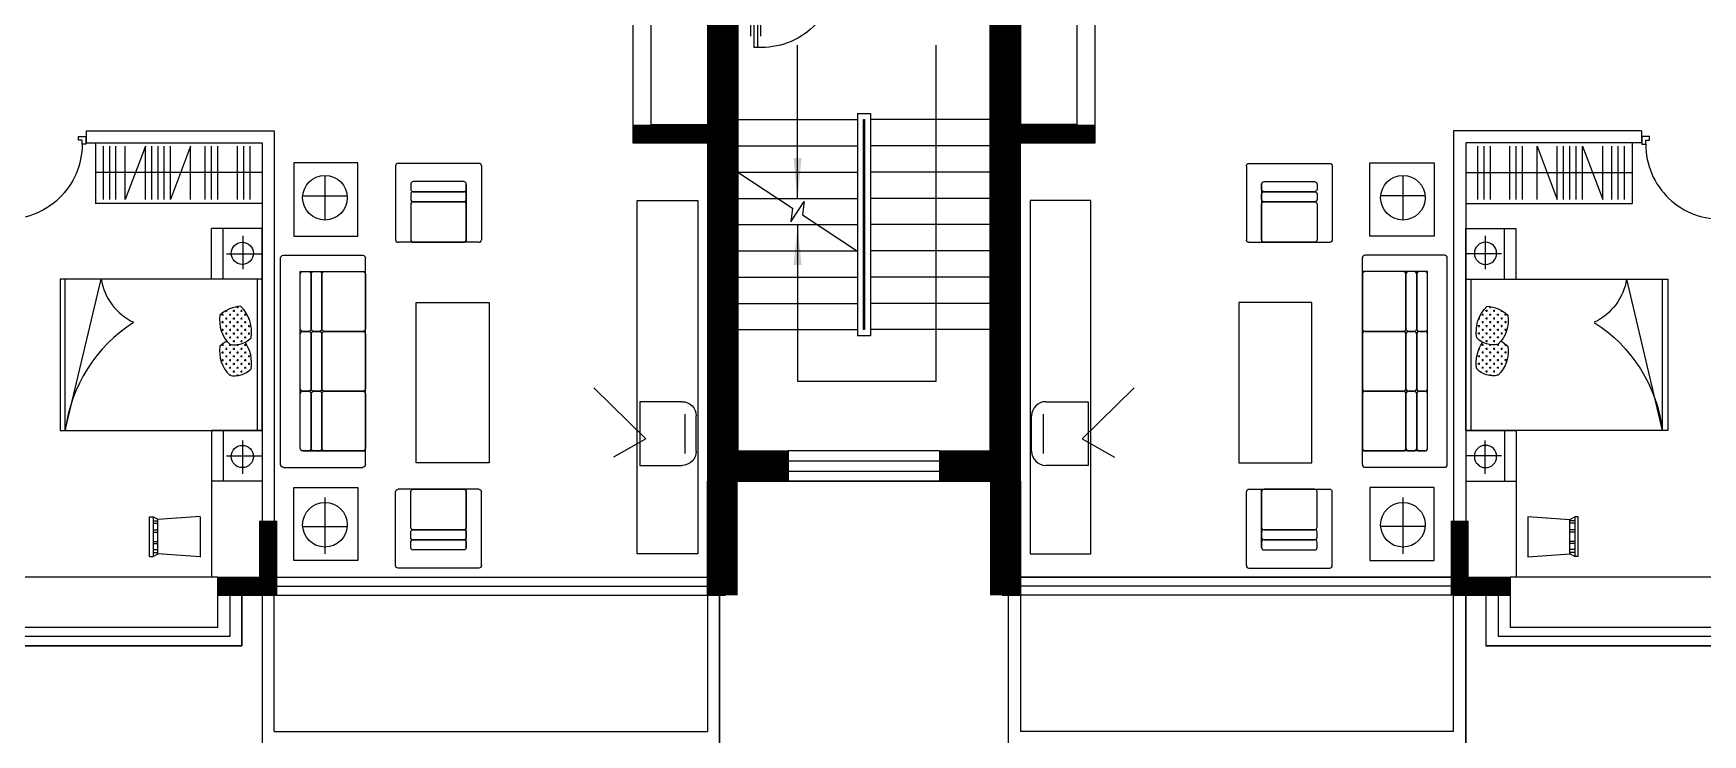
# Model space of a CAD drawing. Header units: millimetres. Extents: x 1245 to 40503, y 543 to 27982.
# Drawn here: x 10520 to 27050, y 10443 to 17386 of the extents above; entities that cross this region are included whole.
import ezdxf
from ezdxf.enums import TextEntityAlignment as Align

# ---------------------------------------------------------------- set-up
doc = ezdxf.new("R2010")
doc.units = ezdxf.units.MM
for name, color, linetype in [('J', 7, 'Continuous'), ('OA_FURNITURE', 7, 'Continuous'), ('PUB_DIM', 3, 'Continuous'), ('STAIR', 2, 'Continuous'), ('W', 2, 'Continuous'), ('WALL', 4, 'Continuous'), ('WINDOW', 5, 'Continuous'), ('WINDOW_TEXT', 7, 'Continuous'), ('ZHU', 1, 'Continuous'), ('轮廓线', 240, 'Continuous')]:
    doc.layers.add(name, color=color, linetype=linetype)
doc.styles.add('DIM_FONT', font='SIMPLEX.shx', dxfattribs={"width": 0.8})
doc.styles.add('SIMPLEX', font='SIMPLEX.SHX')
doc.styles.get("Standard").update_dxf_attribs({"font": 'arial.ttf'})

# ---------------------------------------------------------------- blocks, each defined once
blk = doc.blocks.new('M_C34BMF')
at = {"layer": 'OA_FURNITURE'}
for p, q in [((-1058, -186), (-1058, 600)), ((-1031, 627), (1015, 627)), ((-896, 8), (-896, 627)), ((881, -19), (881, 627)), ((1042, -186), (1042, 600)), ((-869, -19), (881, -19)), ((-1031, -213), (1015, -213))]:
    blk.add_line(p, q, dxfattribs=at)
for points in [[(-869, 196), (-331, 196, 0.414214), (-304, 223), (-304, 600, 0.414214), (-331, 627), (-869, 627, 0.414214), (-896, 600), (-896, 223, 0.414214)], [(-277, 196), (261, 196, 0.414214), (288, 223), (288, 600, 0.414214), (261, 627), (-277, 627, 0.414214), (-304, 600), (-304, 223, 0.414214)], [(315, 196), (854, 196, 0.414214), (881, 223), (881, 600, 0.414214), (854, 627), (315, 627, 0.414214), (288, 600), (288, 223, 0.414214)], [(-869, 89), (-331, 89, 0.414214), (-304, 115), (-304, 169, 0.414214), (-331, 196), (-869, 196, 0.414214), (-896, 169), (-896, 115, 0.414214)], [(-277, 89), (261, 89, 0.414214), (288, 115), (288, 169, 0.414214), (261, 196), (-277, 196, 0.414214), (-304, 169), (-304, 115, 0.414214)], [(315, 89), (854, 89, 0.414214), (881, 115), (881, 169, 0.414214), (854, 196), (315, 196, 0.414214), (288, 169), (288, 115, 0.414214)], [(-869, -19), (-331, -19, 0.414214), (-304, 8), (-304, 62, 0.414214), (-331, 89), (-869, 89, 0.414214), (-896, 62), (-896, 8, 0.414214)], [(-277, -19), (261, -19, 0.414214), (288, 8), (288, 62, 0.414214), (261, 89), (-277, 89, 0.414214), (-304, 62), (-304, 8, 0.414214)], [(315, -19), (854, -19, 0.414214), (881, 8), (881, 62, 0.414214), (854, 89), (315, 89, 0.414214), (288, 62), (288, 8, 0.414214)]]:
    blk.add_lwpolyline(points, format="xyb", close=True, dxfattribs=at)
for centre, start, end in [((-1031, 600), 90, 180), ((1015, 600), 0, 90), ((-869, 8), 180, 270), ((854, 8), 270, 0), ((-1031, -186), 180, 270), ((1015, -186), 270, 0)]:
    blk.add_arc(centre, 26.9, start, end, dxfattribs=at)
at = {"style": 'DIM_FONT', "width": 0.8, "flags": 9}
for tag in ['XSIZE', 'YSIZE']:
    blk.add_attdef(tag, (0, 0), '', height=0.5, dxfattribs=at)
blk = doc.blocks.new('M_C31NFU')
at = {"layer": 'OA_FURNITURE'}
for p, q in [((-433, 755), (-433, 25)), ((392, 780), (-408, 780)), ((417, 755), (417, 25)), ((242, 600), (-258, 600)), ((267, 575), (267, 0)), ((392, 0), (-408, 0))]:
    blk.add_line(p, q, dxfattribs=at)
for points in [[(242, 600), (-258, 600, 0.414214), (-283, 575), (-283, 525, 0.414214), (-258, 500), (242, 500, 0.414214), (267, 525), (267, 575, 0.414214)], [(242, 500), (-258, 500, 0.414214), (-283, 475), (-283, 425, 0.414214), (-258, 400), (242, 400, 0.414214), (267, 425), (267, 475, 0.414214)], [(242, 400), (-258, 400, 0.414214), (-283, 375), (-283, 25, 0.414214), (-258, 0), (242, 0, 0.414214), (267, 25), (267, 375, 0.414214)]]:
    blk.add_lwpolyline(points, format="xyb", close=True, dxfattribs=at)
for centre, start, end in [((-408, 755), 90, 180), ((392, 755), 0, 90), ((242, 575), 0, 90), ((-408, 25), 180, 270), ((392, 25), 270, 0)]:
    blk.add_arc(centre, 25, start, end, dxfattribs=at)
at = {"style": 'DIM_FONT', "width": 0.8, "flags": 9}
for tag in ['XSIZE', 'YSIZE']:
    blk.add_attdef(tag, (0, 0), '', height=0.5, dxfattribs=at)
blk = doc.blocks.new('M_C4')
for p, q in [((100, 250), (350, 250)), ((0, -150), (0, 150)), ((363, 169), (84, 169)), ((450, 150), (450, -150)), ((187, -107), (57, -336)), ((187, -107), (547, -475)), ((450, -150), (0, -150))]:
    blk.add_line(p, q)
for centre, start, end in [((100, 150), 90, 180), ((350, 150), 0, 90)]:
    blk.add_arc(centre, 100, start, end)
at = {"flags": 9}
for tag in ['XSIZE', 'YSIZE']:
    blk.add_attdef(tag, (0, 0), '', height=0.5, dxfattribs=at)
at = {"width": 0.8, "flags": 9}
for tag in ['YSIZE', 'XSIZE', 'XSIZE', 'YSIZE']:
    blk.add_attdef(tag, (225, -150), '', height=0.5, dxfattribs=at)
blk = doc.blocks.new('*X11')
at = {"color": 0}
for p, q in [((284933, 2325), (284944, 2325)), ((284934, 2316), (284934, 2326)), ((285000, 2325), (285019, 2325)), ((285009, 2316), (285009, 2334)), ((285075, 2325), (285094, 2325)), ((285084, 2316), (285084, 2334)), ((285234, 2316), (285234, 2323)), ((285240, 2325), (285244, 2325)), ((285300, 2325), (285319, 2325)), ((285309, 2316), (285309, 2334)), ((285375, 2325), (285394, 2325)), ((285384, 2316), (285384, 2334)), ((285450, 2325), (285452, 2325)), ((285459, 2316), (285459, 2316)), ((284817, 2212), (284831, 2212)), ((284822, 2203), (284822, 2222)), ((284850, 2250), (284869, 2250)), ((284850, 2175), (284869, 2175)), ((284859, 2241), (284859, 2259)), ((284859, 2166), (284859, 2184)), ((284888, 2288), (284906, 2288)), ((284888, 2212), (284906, 2212)), ((284897, 2278), (284897, 2297)), ((284897, 2203), (284897, 2222)), ((284925, 2250), (284944, 2250)), ((284925, 2175), (284944, 2175)), ((284934, 2241), (284934, 2259)), ((284934, 2166), (284934, 2184)), ((284962, 2288), (284981, 2288)), ((284962, 2212), (284981, 2212)), ((284972, 2278), (284972, 2297)), ((284972, 2203), (284972, 2222)), ((285000, 2250), (285019, 2250)), ((285000, 2175), (285019, 2175)), ((285009, 2241), (285009, 2259)), ((285009, 2166), (285009, 2184)), ((285038, 2288), (285056, 2288)), ((285038, 2212), (285056, 2212)), ((285047, 2278), (285047, 2297)), ((285047, 2203), (285047, 2222)), ((285075, 2250), (285094, 2250)), ((285075, 2175), (285094, 2175)), ((285084, 2241), (285084, 2259)), ((285084, 2166), (285084, 2184)), ((285112, 2288), (285131, 2288)), ((285112, 2212), (285131, 2212)), ((285122, 2278), (285122, 2297)), ((285122, 2203), (285122, 2222)), ((285150, 2250), (285169, 2250)), ((285150, 2175), (285169, 2175)), ((285159, 2241), (285159, 2259)), ((285159, 2166), (285159, 2184)), ((285188, 2288), (285206, 2288)), ((285188, 2212), (285206, 2212)), ((285197, 2278), (285197, 2297)), ((285197, 2203), (285197, 2222)), ((285225, 2250), (285244, 2250)), ((285225, 2175), (285244, 2175)), ((285234, 2241), (285234, 2259)), ((285234, 2166), (285234, 2184)), ((285262, 2288), (285281, 2288)), ((285262, 2212), (285281, 2212)), ((285272, 2278), (285272, 2297)), ((285272, 2203), (285272, 2222)), ((285300, 2250), (285319, 2250)), ((285300, 2175), (285319, 2175)), ((285309, 2241), (285309, 2259)), ((285309, 2166), (285309, 2184)), ((285338, 2288), (285356, 2288)), ((285338, 2212), (285356, 2212)), ((285347, 2278), (285347, 2297)), ((285347, 2203), (285347, 2222)), ((285375, 2250), (285394, 2250)), ((285375, 2175), (285394, 2175)), ((285384, 2241), (285384, 2259)), ((285384, 2166), (285384, 2184)), ((285412, 2288), (285431, 2288)), ((285412, 2212), (285431, 2212)), ((285422, 2278), (285422, 2297)), ((285422, 2203), (285422, 2222)), ((285450, 2250), (285469, 2250)), ((285450, 2175), (285469, 2175)), ((285459, 2241), (285459, 2259)), ((285459, 2166), (285459, 2184)), ((285488, 2212), (285500, 2212)), ((285497, 2203), (285497, 2222)), ((284856, 2100), (284869, 2100)), ((284859, 2094), (284859, 2109)), ((284888, 2138), (284906, 2138)), ((284888, 2062), (284906, 2062)), ((284897, 2128), (284897, 2147)), ((284897, 2053), (284897, 2072)), ((284925, 2100), (284944, 2100)), ((284934, 2091), (284934, 2109)), ((284962, 2138), (284981, 2138)), ((284962, 2062), (284981, 2062)), ((284972, 2128), (284972, 2147)), ((284972, 2053), (284972, 2072)), ((285000, 2100), (285019, 2100)), ((285009, 2091), (285009, 2109)), ((285038, 2138), (285056, 2138)), ((285038, 2062), (285056, 2062)), ((285047, 2128), (285047, 2147)), ((285047, 2053), (285047, 2072)), ((285075, 2100), (285094, 2100)), ((285084, 2091), (285084, 2109)), ((285112, 2138), (285131, 2138)), ((285122, 2128), (285122, 2147)), ((285150, 2100), (285151, 2100)), ((285159, 2106), (285159, 2109)), ((285163, 2100), (285169, 2100)), ((285188, 2138), (285206, 2138)), ((285188, 2062), (285206, 2062)), ((285197, 2128), (285197, 2147)), ((285197, 2053), (285197, 2072)), ((285225, 2100), (285244, 2100)), ((285234, 2091), (285234, 2109)), ((285262, 2138), (285281, 2138)), ((285262, 2062), (285281, 2062)), ((285272, 2128), (285272, 2147)), ((285272, 2053), (285272, 2072)), ((285300, 2100), (285319, 2100)), ((285309, 2091), (285309, 2109)), ((285338, 2138), (285356, 2138)), ((285338, 2062), (285356, 2062)), ((285347, 2128), (285347, 2147)), ((285347, 2053), (285347, 2072)), ((285375, 2100), (285394, 2100)), ((285384, 2091), (285384, 2109)), ((285412, 2138), (285431, 2138)), ((285422, 2128), (285422, 2147)), ((285450, 2100), (285458, 2100)), ((285459, 2101), (285459, 2109)), ((285488, 2138), (285497, 2138)), ((285497, 2138), (285497, 2147))]:
    blk.add_line(p, q, dxfattribs=at)
blk = doc.blocks.new('_C2ZTH')
for p, q in [((-500, 750), (-500, 1250)), ((0, 1250), (-500, 1250)), ((-385, 750), (-385, 1250)), ((-191, 1178), (-191, 849)), ((0, 750), (0, 1250)), ((-353, 1001), (2, 1001)), ((0, 750), (-500, 750)), ((0, -750), (-500, -750)), ((-500, -750), (-500, -1250)), ((-385, -750), (-385, -1250)), ((0, -750), (0, -1250)), ((-191, -1178), (-191, -849)), ((-353, -1001), (2, -1001)), ((0, -1250), (-500, -1250))]:
    blk.add_line(p, q)
for centre in [(-196, 1006), (-196, -1006)]:
    blk.add_circle(centre, 110)
at = {"layer": 'J'}
for p, q in [((-2000, 750), (-2000, -750)), ((0, 750), (-2000, 750)), ((-1950, -750), (-1594, 750)), ((-1950, -750), (-1950, 750)), ((-50, 750), (-50, -750)), ((0, -750), (0, 750)), ((-2000, -750), (0, -750))]:
    blk.add_line(p, q, dxfattribs=at)
for centre, radius, start, end in [((-1023, 844), 578, 189.3238, 244.457), ((-93, 341), 328, 170.9132, 225.9541), ((-194, 156), 326, 92.7966, 133.2149), ((-458, 228), 354, 350.3657, 45.5224), ((-468, -936), 1493, 122.587, 172.8499), ((-270, 322), 222, 256.7256, 316.496), ((-93, 35), 328, 170.9132, 225.9541), ((-194, -151), 326, 118.3278, 133.2149), ((-458, -78), 354, 350.3657, 34.9896), ((-270, 15), 222, 256.7256, 316.496)]:
    blk.add_arc(centre, radius, start, end, dxfattribs=at)
at = {"layer": 'J', "rotation": 270}
blk.add_blockref('*X11', (-2455, 285295), dxfattribs=at)
at = {"style": 'DIM_FONT', "width": 0.8, "flags": 9}
for tag in ['XSIZE', 'YSIZE']:
    blk.add_attdef(tag, (0, 0), '', height=0.5, dxfattribs=at)
blk = doc.blocks.new('M_C15')
at = {"linetype": 'Continuous'}
for p, q in [((-195, 500), (-195, 466)), ((-195, 500), (200, 500)), ((200, 500), (200, 466)), ((-197, 1), (-168, 418)), ((-195, 467), (-168, 416)), ((200, 466), (-195, 466)), ((-170, 418), (173, 418)), ((-153, 467), (-153, 417)), ((-125, 467), (-125, 417)), ((-66, 467), (-66, 417)), ((-45, 467), (-45, 417)), ((47, 467), (47, 417)), ((71, 467), (71, 417)), ((135, 467), (135, 417)), ((159, 467), (159, 417)), ((173, 417), (199, 467)), ((202, 1), (173, 418)), ((200, 0), (-200, 0))]:
    blk.add_line(p, q, dxfattribs=at)
at = {"width": 0.8, "flags": 9}
for tag in ['XSIZE', 'YSIZE']:
    blk.add_attdef(tag, (0, 0), '', height=0.5, dxfattribs=at)
blk = doc.blocks.new('M_A23MCU')
for p, q in [((-0.489, 0.782), (-0.489, 0.624)), ((-0.454, 0.081), (-0.454, 0.905)), ((-0.454, 0.905), (-0.413, 0.905)), ((-0.413, 0.905), (-0.413, 0.081)), ((-0.378, 0.782), (-0.378, 0.624)), ((-0.495, -0.002), (-0.495, 0.081)), ((-0.495, 0.081), (-0.454, 0.081)), ((-0.413, 0.081), (-0.454, 0.081)), ((-0.454, 0.081), (-0.454, 0.039)), ((-0.454, 0.039), (-0.413, 0.039)), ((-0.413, 0.039), (-0.413, -0.002)), ((0.412, 0.039), (0.412, -0.002)), ((0.453, 0.039), (0.412, 0.039)), ((0.453, 0.081), (0.453, 0.039)), ((0.494, 0.081), (0.453, 0.081)), ((0.494, -0.002), (0.494, 0.081)), ((-0.413, -0.002), (-0.495, -0.002)), ((-0.495, -0.002), (-0.495, -0.002)), ((0.412, -0.002), (0.494, -0.002)), ((0.494, -0.002), (0.494, -0.002))]:
    blk.add_line(p, q)
blk.add_arc((-0.372, 0.082), 0.825, 359.9283, 92.866)
blk = doc.blocks.new('M_A6')
blk.add_line((0.5, 0), (0.5, 0))
blk = doc.blocks.new('_B0MWI')
for p, q in [((-0.62, 3.2778), (0.62, 3.2778)), ((-0.62, 0.5), (-0.62, 3.2778)), ((0.62, 0.5), (0.62, 3.2778)), ((-0.56, 2.7778), (0.56, 2.7778)), ((-0.56, 0.5), (-0.56, 2.7778)), ((0.56, 0.5), (0.56, 2.7778)), ((-0.5, 2.2778), (0.5, 2.2778)), ((-0.5, 0.5), (-0.5, 2.2778)), ((0.5, 0.5), (0.5, 2.2778)), ((-0.5, -0.5), (0.5, -0.5))]:
    blk.add_line(p, q)
blk = doc.blocks.new('_WBLK')
for p, q in [((-0.5, 0.5), (0.5, 0.5)), ((0.5, 0.167), (-0.5, 0.167)), ((0.5, -0.167), (-0.5, -0.167)), ((-0.5, -0.5), (0.5, -0.5))]:
    blk.add_line(p, q)
at = {"layer": 'WINDOW_TEXT', "style": 'SIMPLEX', "flags": 9}
blk.add_attdef('A', text='', height=1, dxfattribs=at).set_placement((0, 1.5), align=Align.MIDDLE)
blk = doc.blocks.new('_ARROW')
blk.add_solid([(0, 0), (-1, 0.1), (-1, -0.1)])

msp = doc.modelspace()

# ---------------------------------------------------------------- linework, layer by layer
at = {"layer": 'J'}
for p, q in [((11136, 16302.8), (11136, 15702.8)), ((11213, 15741.7), (11213, 16267.9)), ((11275.3, 15741.7), (11275.3, 16267.9)), ((11337.6, 15741.7), (11337.6, 16267.9)), ((11629.5, 16267.9), (11428.7, 15741.7)), ((11428.7, 15741.7), (11428.7, 16267.9)), ((11629.5, 15741.7), (11629.5, 16267.9)), ((11691.8, 15741.7), (11691.8, 16267.9)), ((11754.2, 15741.7), (11754.2, 16267.9)), ((11816.5, 15741.7), (11816.5, 16267.9)), ((12076.2, 16267.9), (11878.8, 15741.7)), ((11878.8, 15741.7), (11878.8, 16267.9)), ((12076.2, 15741.7), (12076.2, 16267.9)), ((12222.2, 15741.7), (12222.2, 16267.9)), ((12284.5, 15741.7), (12284.5, 16267.9)), ((12346.9, 15741.7), (12346.9, 16267.9)), ((12540.7, 15741.7), (12540.7, 16267.9)), ((12603.1, 15741.7), (12603.1, 16267.9)), ((12665.4, 15741.7), (12665.4, 16267.9)), ((24824.1, 15741.7), (24824.1, 16267.9)), ((24886.4, 15741.7), (24886.4, 16267.9)), ((24948.8, 15741.7), (24948.8, 16267.9)), ((25142.6, 15741.7), (25142.6, 16267.9)), ((25205, 15741.7), (25205, 16267.9)), ((25267.3, 15741.7), (25267.3, 16267.9)), ((25413.3, 15741.7), (25413.3, 16267.9)), ((25413.3, 16267.9), (25610.6, 15741.7)), ((25610.6, 15741.7), (25610.6, 16267.9)), ((25673, 15741.7), (25673, 16267.9)), ((25735.3, 15741.7), (25735.3, 16267.9)), ((25797.6, 15741.7), (25797.6, 16267.9)), ((25860, 15741.7), (25860, 16267.9)), ((25860, 16267.9), (26060.8, 15741.7)), ((26060.8, 15741.7), (26060.8, 16267.9)), ((26151.8, 15741.7), (26151.8, 16267.9)), ((26214.2, 15741.7), (26214.2, 16267.9)), ((26276.5, 15741.7), (26276.5, 16267.9)), ((26353.5, 16302.8), (26353.5, 15702.8)), ((12784.7, 16008.3), (11136, 16008.3)), ((13407.2, 15979.3), (13407.2, 15537.7)), ((24082.2, 15979.3), (24082.2, 15537.7)), ((24704.7, 16008.3), (26353.5, 16008.3)), ((13187.1, 15776.2), (13627.3, 15776.2)), ((24302.3, 15776.2), (23862.1, 15776.2)), ((12784.7, 15702.8), (11136, 15702.8)), ((24704.7, 15702.8), (26353.5, 15702.8)), ((12284.7, 12952.8), (12284.7, 12002.8)), ((25204.7, 12952.8), (25204.7, 12002.8)), ((13407.2, 12789.9), (13407.2, 12231.5)), ((24082.2, 12789.9), (24082.2, 12231.5)), ((13187.1, 12502.7), (13627.3, 12502.7)), ((24302.3, 12502.7), (23862.1, 12502.7))]:
    msp.add_line(p, q, dxfattribs=at)
for points in [[(13098.1, 16102.9), (13098.1, 15378.9), (13734, 15378.9), (13734, 16102.9)], [(24391.4, 16102.9), (24391.4, 15378.9), (23755.5, 15378.9), (23755.5, 16102.9)], [(16498.9, 12233.6), (16498.9, 15731.9), (17098.9, 15731.9), (17098.9, 12233.6)], [(20990.6, 12233.6), (20990.6, 15731.9), (20390.6, 15731.9), (20390.6, 12233.6)], [(14310.6, 13132.9), (14310.6, 14722.2), (15032.3, 14722.2), (15032.3, 13132.9)], [(23178.9, 13132.9), (23178.9, 14722.2), (22457.2, 14722.2), (22457.2, 13132.9)], [(13098.1, 12166.4), (13098.1, 12890.4), (13734, 12890.4), (13734, 12166.4)], [(24391.4, 12166.4), (24391.4, 12890.4), (23755.5, 12890.4), (23755.5, 12166.4)]]:
    msp.add_lwpolyline(points, close=True, dxfattribs=at)
for centre in [(13407.2, 15758.5), (24082.2, 15758.5), (13407.2, 12520.4), (24082.2, 12520.4)]:
    msp.add_circle(centre, 220.8, dxfattribs=at)
at = {"layer": 'PUB_DIM'}
for points in [[(18087.2, 15492.8), (18087.2, 13943.3), (19461.4, 13943.3), (19461.4, 17269.3)], [(18087.2, 15752.8), (18087.2, 17269.3)]]:
    msp.add_lwpolyline(points, dxfattribs=at)
at = {"layer": 'STAIR'}
for p, q in [((17494.7, 16532.8), (18679.7, 16532.8)), ((18679.7, 16592.8), (18679.7, 14392.8)), ((18679.7, 16592.8), (18809.7, 16592.8)), ((18739.7, 14452.8), (18739.7, 16532.8)), ((18739.7, 16532.8), (18749.7, 16532.8)), ((18749.7, 16532.8), (18749.7, 14452.8)), ((18809.7, 16592.8), (18809.7, 14392.8)), ((19994.7, 16532.8), (18809.7, 16532.8)), ((17494.7, 16272.8), (18679.7, 16272.8)), ((19994.7, 16272.8), (18809.7, 16272.8)), ((17494.7, 16012.8), (18679.7, 16012.8)), ((17494.7, 16012.4), (18037.2, 15654.5)), ((19994.7, 16012.8), (18809.7, 16012.8)), ((17494.7, 15752.8), (18679.7, 15752.8)), ((18021.2, 15521.3), (18153.3, 15721.6)), ((18153.3, 15721.6), (18137.3, 15588.4)), ((19994.7, 15752.8), (18809.7, 15752.8)), ((18037.2, 15654.5), (18021.2, 15521.3)), ((18137.3, 15588.4), (18679.7, 15230.4)), ((17494.7, 15492.8), (18679.7, 15492.8)), ((19994.7, 15492.8), (18809.7, 15492.8)), ((17494.7, 15232.8), (18679.7, 15232.8)), ((19994.7, 15232.8), (18809.7, 15232.8)), ((17494.7, 14972.8), (18679.7, 14972.8)), ((19994.7, 14972.8), (18809.7, 14972.8)), ((17494.7, 14712.8), (18679.7, 14712.8)), ((19994.7, 14712.8), (18809.7, 14712.8)), ((17494.7, 14452.8), (18679.7, 14452.8)), ((18809.7, 14392.8), (18679.7, 14392.8)), ((18749.7, 14452.8), (18739.7, 14452.8)), ((19994.7, 14452.8), (18809.7, 14452.8))]:
    msp.add_line(p, q, dxfattribs=at)
at = {"layer": 'W'}
for p, q in [((12904.7, 12002.8), (17194.7, 12002.8)), ((12904.7, 11912.8), (17194.7, 11912.8)), ((24584.7, 12002.8), (20294.7, 12002.8)), ((24584.7, 11912.8), (20294.7, 11912.8)), ((12784.7, 11822.8), (12784.7, 10352.8)), ((12904.7, 11822.8), (17194.7, 11822.8)), ((12904.7, 10472.8), (12904.7, 11822.8)), ((17194.7, 11822.8), (17194.7, 10472.8)), ((17314.7, 11822.8), (17314.7, 10352.8)), ((20174.7, 11822.8), (20174.7, 10352.8)), ((24584.7, 11822.8), (20294.7, 11822.8)), ((20294.7, 11822.8), (20294.7, 10472.8)), ((24584.7, 10472.8), (24584.7, 11822.8)), ((24704.7, 11822.8), (24704.7, 10352.8)), ((12904.7, 10472.8), (17194.7, 10472.8)), ((24584.7, 10472.8), (20294.7, 10472.8))]:
    msp.add_line(p, q, dxfattribs=at)
at = {"layer": 'WALL'}
for p, q in [((16454.7, 18972.8), (16454.7, 16302.8)), ((21034.7, 16302.8), (21034.7, 18972.8)), ((16634.7, 18092.8), (16634.7, 16482.8)), ((17194.7, 18092.8), (17194.7, 16482.8)), ((20294.7, 18092.8), (20294.7, 16482.8)), ((20854.7, 18092.8), (20854.7, 16482.8)), ((17494.7, 17912.8), (17494.7, 13252.8)), ((19994.7, 13252.8), (19994.7, 17912.8)), ((11044.7, 16302.8), (11044.7, 16422.8)), ((11044.7, 16422.8), (12904.7, 16422.8)), ((12904.7, 16422.8), (12904.7, 11822.8)), ((16634.7, 16482.8), (17194.7, 16482.8)), ((20854.7, 16482.8), (20294.7, 16482.8)), ((20854.7, 16422.8), (20854.7, 16422.8)), ((26444.7, 16422.8), (24584.7, 16422.8)), ((24584.7, 16422.8), (24584.7, 11822.8)), ((26444.7, 16422.8), (26444.7, 16302.8)), ((11044.7, 16302.8), (12784.7, 16302.8)), ((12784.7, 16302.8), (12784.7, 12002.8)), ((16454.7, 16302.8), (17194.7, 16302.8)), ((17194.7, 16302.8), (17194.7, 12952.8)), ((20294.7, 12952.8), (20294.7, 16302.8)), ((20294.7, 16302.8), (21034.7, 16302.8)), ((26444.7, 16302.8), (24704.7, 16302.8)), ((24704.7, 16302.8), (24704.7, 12002.8)), ((17494.7, 13252.8), (17994.7, 13252.8)), ((17994.7, 13252.8), (17994.7, 12952.8)), ((19494.7, 13252.8), (19494.7, 12952.8)), ((19494.7, 13252.8), (19994.7, 13252.8)), ((17194.7, 11822.8), (17194.7, 12952.8)), ((17374.7, 12952.8), (17994.7, 12952.8)), ((17374.7, 11822.8), (17374.7, 12952.8)), ((19494.7, 12952.8), (20114.7, 12952.8)), ((20114.7, 12952.8), (20114.7, 11822.8)), ((20294.7, 12952.8), (20294.7, 11822.8)), ((12344.7, 12002.8), (12344.7, 11822.8)), ((12344.7, 12002.8), (12784.7, 12002.8)), ((20294.7, 12002.8), (24584.7, 12002.8)), ((24704.7, 12002.8), (25144.7, 12002.8)), ((25144.7, 12002.8), (25144.7, 11822.8)), ((12344.7, 11822.8), (12904.7, 11822.8)), ((17194.7, 11822.8), (17374.7, 11822.8)), ((20114.7, 11822.8), (20294.7, 11822.8)), ((24584.7, 11822.8), (25144.7, 11822.8))]:
    msp.add_line(p, q, dxfattribs=at)
at = {"layer": 'ZHU'}
for points, const_width in [([(17344.7, 18062.8), (17344.7, 11822.8)], 300), ([(20144.7, 18062.8), (20144.7, 11822.8)], 300), ([(17344.7, 16393.1), (16454.7, 16393.1)], 180), ([(20144.7, 16392.5), (21034.7, 16392.5)], 180), ([(17994.7, 13102.8), (17344.7, 13102.8)], 300), ([(19494.7, 13102.8), (20144.7, 13102.8)], 300), ([(12344.7, 11912.8), (12844.7, 11912.8), (12844.7, 12561.2)], 180), ([(25144.7, 11912.8), (24644.7, 11912.8), (24644.7, 12561.2)], 180)]:
    msp.add_lwpolyline(points, dxfattribs=dict(at, const_width=const_width))
at = {"layer": '轮廓线'}
for points in [[(17314.7, 10352.8), (17314.7, 11822.8), (17374.7, 11822.8), (17374.7, 12952.8), (20114.7, 12952.8), (20114.7, 11822.8), (20174.7, 11822.8), (20174.7, 10352.8)], [(10104.7, 11322.8), (12584.7, 11322.8), (12584.7, 11822.8), (12784.7, 11822.8), (12784.7, 10352.8)], [(24704.7, 10352.8), (24704.7, 11822.8), (24904.7, 11822.8), (24904.7, 11322.8), (27384.7, 11322.8)]]:
    msp.add_lwpolyline(points, dxfattribs=at)

# ---------------------------------------------------------------- block references
at = {"layer": 'J'}
for name, p in [('M_C31NFU', (14539.7, 15318.5)), ('_C2ZTH', (12784.7, 14202.8))]:
    msp.add_blockref(name, p, dxfattribs=at)
at = {"layer": 'J', "xscale": -1}
for name, p in [('M_C31NFU', (22949.8, 15318.5)), ('_C2ZTH', (24704.7, 14202.8))]:
    msp.add_blockref(name, p, dxfattribs=at)
at = {"layer": 'J', "extrusion": (0, 0, -1), "zscale": -1}
for name, p, rotation in [('M_C34BMF', (-13181.1, 14147.3), 90), ('M_C31NFU', (-14539.7, 12871.7), 180)]:
    msp.add_blockref(name, p, dxfattribs=dict(at, rotation=rotation))
at = {"layer": 'J', "extrusion": (0, 0, -1), "xscale": -1, "zscale": -1}
for name, p, rotation in [('M_C34BMF', (-24308.4, 14147.3), 270), ('M_C31NFU', (-22949.8, 12871.7), 180)]:
    msp.add_blockref(name, p, dxfattribs=dict(at, rotation=rotation))
at = {"layer": 'J', "extrusion": (0, 0, -1), "yscale": 1.4, "zscale": -1.4}
for p, xscale, rotation in [((-16734.2, 13109.1), 1.4, 90), ((-20755.3, 13109.1), -1.4, 270)]:
    msp.add_blockref('M_C4', p, dxfattribs=dict(at, xscale=xscale, rotation=rotation))
at = {"layer": 'J', "rotation": 90}
msp.add_blockref('M_C15', (12171, 12400.5), dxfattribs=at)
at = {"layer": 'J', "xscale": -1, "rotation": 270}
msp.add_blockref('M_C15', (25318.5, 12400.5), dxfattribs=at)
at = {"layer": 'PUB_DIM', "extrusion": (0, 0, -1), "xscale": 400, "yscale": 400, "zscale": -400}
for p, rotation in [((-18087.2, 15752.8), 270), ((-18087.2, 15492.8), 90)]:
    msp.add_blockref('_ARROW', p, dxfattribs=dict(at, rotation=rotation))
at = {"layer": 'W', "extrusion": (0, 0, -1), "xscale": -2000, "yscale": 180, "zscale": -2000, "rotation": 180}
for p in [(-11344.7, 11912.8), (-26144.7, 11912.8)]:
    msp.add_blockref('_B0MWI', p, dxfattribs=at)
at = {"layer": 'WINDOW', "yscale": -900, "zscale": 900}
for p, xscale in [((18064.7, 18062.8), 900), ((10594.7, 16362.8), 900), ((26894.7, 16362.8), -900)]:
    msp.add_blockref('M_A23MCU', p, dxfattribs=dict(at, xscale=xscale))
at = {"layer": 'WINDOW', "rotation": 180}
for name, p, xscale, yscale, zscale in [('_WBLK', (18744.7, 13102.8), 1500, 300.0000000074505, 1500), ('M_A6', (26144.7, 11912.8), 2000, 2000, 2000)]:
    msp.add_blockref(name, p, dxfattribs=dict(at, xscale=xscale, yscale=yscale, zscale=zscale))

doc.saveas('drawing.dxf')
